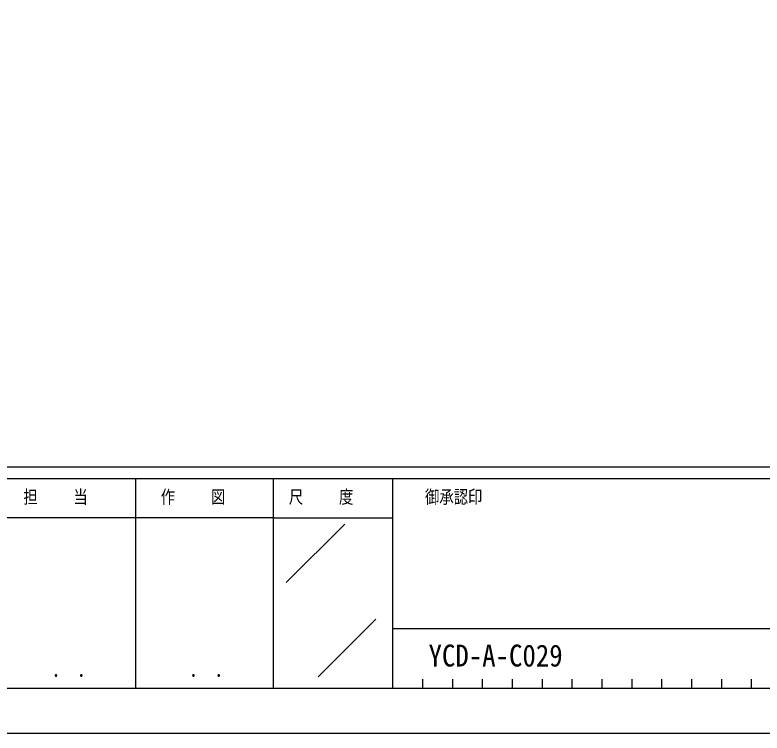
# Model space of a CAD drawing. Units: millimetres, scale not verified. Extents: x -16820 to 16820, y -11880 to 11880.
# Drawn here: x 6213 to 11212, y -11880 to -7075 of the extents above; entities that cross this region are included whole.
import ezdxf
from ezdxf.enums import TextEntityAlignment as Align

# ---------------------------------------------------------------- set-up
doc = ezdxf.new("R2010")
doc.units = ezdxf.units.MM
doc.header["$LTSCALE"] = 40
doc.layers.add('0-2_USER1', color=3, linetype='Continuous')
doc.layers.add('0-8_YKK_ZWAK', color=7, linetype='Continuous')
doc.styles.add('ＭＳ ゴシック', font='')
doc.styles.get('ＭＳ ゴシック').set_extended_font_data('MS Gothic')

msp = doc.modelspace()

# ---------------------------------------------------------------- linework, layer by layer
at = {"layer": '0-8_YKK_ZWAK'}
for p, q in [((15580.08, -10100), (-15619.92, -10100)), ((7020.08, -10180), (7020.08, -11580)), ((7940.08, -10180), (7940.08, -11580)), ((8740.08, -10180), (7940.08, -10180)), ((12870.08, -10180), (8740.08, -10180)), ((8740.08, -10180), (8740.08, -11580)), ((7940.08, -10440), (5180.08, -10440)), ((7940.08, -10440), (8740.08, -10440)), ((8028.42, -10873.16), (8420.15, -10481.43)), ((8242.69, -11503.95), (8627.57, -11119.07)), ((8740.08, -11180), (12870.08, -11180)), ((8940.08, -11520), (8940.08, -11580)), ((9140.08, -11520), (9140.08, -11580)), ((9340.08, -11520), (9340.08, -11580)), ((9540.08, -11520), (9540.08, -11580)), ((9740.08, -11520), (9740.08, -11580)), ((9940.08, -11520), (9940.08, -11580)), ((10140.08, -11520), (10140.08, -11580)), ((10340.08, -11520), (10340.08, -11580)), ((10540.08, -11520), (10540.08, -11580)), ((10740.08, -11520), (10740.08, -11580)), ((10940.08, -11520), (10940.08, -11580)), ((11140.08, -11520), (11140.08, -11580)), ((5180.08, -11580), (7940.08, -11580)), ((7940.08, -11580), (8740.08, -11580)), ((8740.08, -11580), (12870.08, -11580))]:
    msp.add_line(p, q, dxfattribs=at)
msp.add_lwpolyline([(-16820, -11880), (16820, -11880), (16820, 11880), (-16820, 11880)], close=True, dxfattribs=at)
msp.add_lwpolyline([(7940.08, -10180), (5180.08, -10180), (5180.08, -11580)], dxfattribs=at)

# ---------------------------------------------------------------- texts
at = {"layer": '0-2_USER1', "style": 'ＭＳ ゴシック', "width": 0.9}
msp.add_text('YCD-A-C029', height=146.6, dxfattribs=at).set_placement((8980.42, -11478.81), align=Align.BOTTOM_LEFT)
at = {"layer": '0-8_YKK_ZWAK', "style": 'ＭＳ ゴシック', "width": 0.8}
for s, height, p in [('担     当', 87.98, (6268.88, -10370)), ('作     図', 87.98, (7188.88, -10370)), ('尺     度', 87.98, (8045.68, -10370)), ('御承認印', 87.98, (8956.55, -10370)), ('． ．', 103.7, (6460, -11537.41)), ('． ．', 103.7, (7380, -11537.41))]:
    msp.add_text(s, height=height, dxfattribs=at).set_placement(p, align=Align.BOTTOM_LEFT)

doc.saveas('drawing.dxf')
